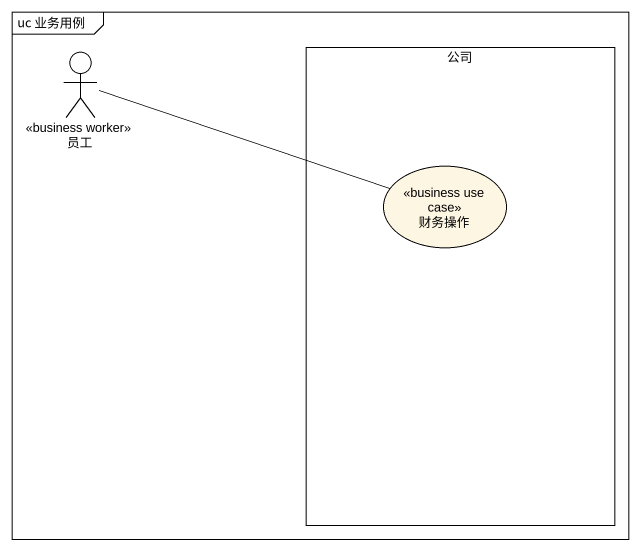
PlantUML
@startuml
mainframe uc 业务用例
actor 员工 <<business worker>>
rectangle 公司 {
  usecase 财务操作 <<business use case>>
}
员工 -right- 财务操作
@enduml
